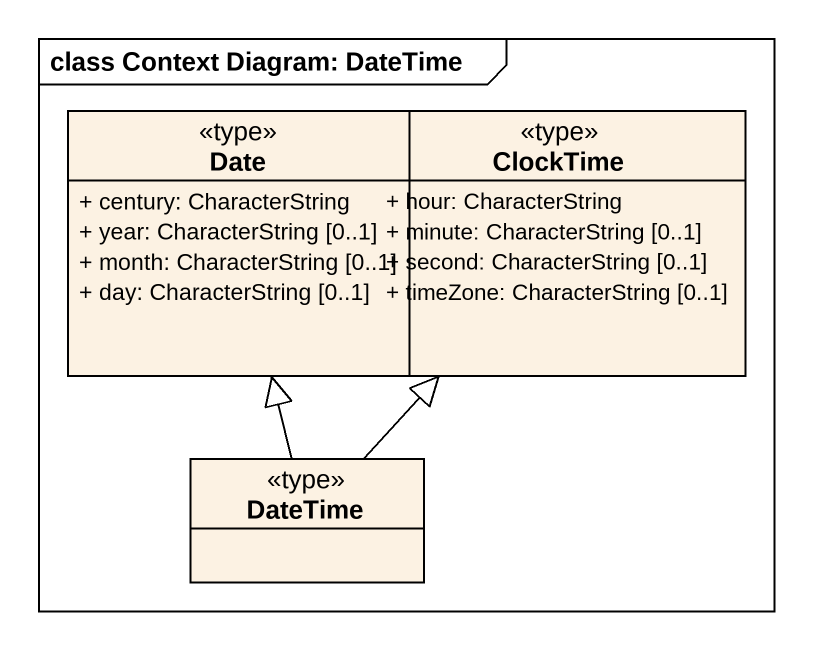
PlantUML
@startuml
mainframe class Context Diagram: DateTime
hide circle
hide empty members
skinparam classAttributeIconSize 0
class Date <<type>> {
  + century: CharacterString
  + year: CharacterString [0..1]
  + month: CharacterString [0..1]
  + day: CharacterString [0..1]
}
class ClockTime <<type>> {
  + hour: CharacterString
  + minute: CharacterString [0..1]
  + second: CharacterString [0..1]
  + timeZone: CharacterString [0..1]
}
class DateTime <<type>>
DateTime -up-|> Date
DateTime -up-|> ClockTime
@enduml
